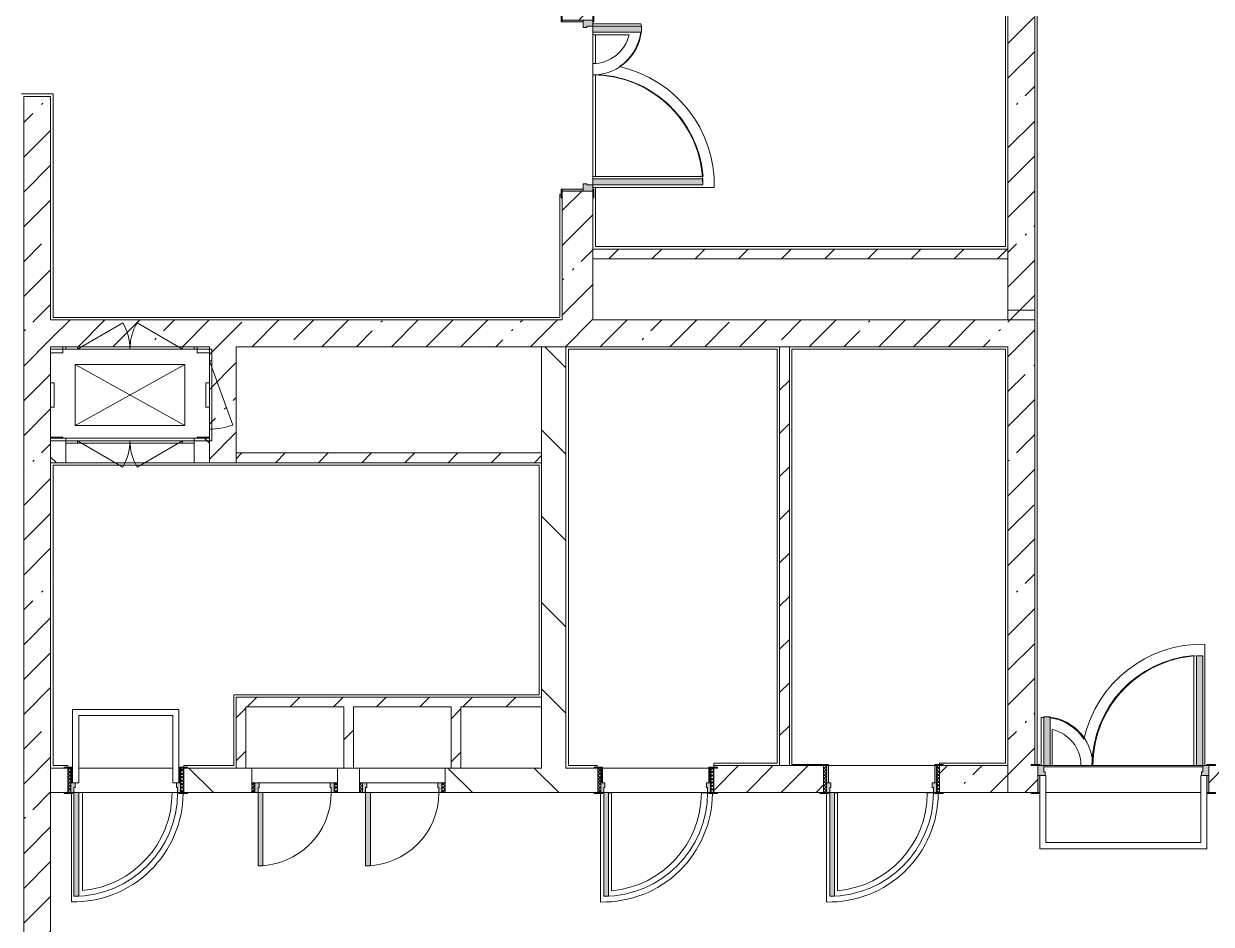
# Model space of a CAD drawing. Header units: millimetres. Extents: x 36059 to 234328, y -8553 to 29000.
# Drawn here: x 192068 to 201793, y 12321 to 19695 of the extents above; entities that cross this region are included whole.
import ezdxf

# ---------------------------------------------------------------- set-up
doc = ezdxf.new("R2010")
doc.units = ezdxf.units.MM
for name, color, linetype, lineweight, true_color in [('A-DOOR-1', 7, 'Continuous', 5, 0xaaaaaa), ('A-DOOR-2', 7, 'Continuous', 5, 0xe2e2e2), ('A-DOOR-FRAM-1', 7, 'Continuous', 5, 0xe2e2e2), ('A-DOOR-FRAM-2', 7, 'Continuous', 5, 0xaaaaaa), ('A-FLOR-2', 7, 'Continuous', 5, 0xaaaaaa)]:
    doc.layers.add(name, color=color, linetype=linetype, lineweight=lineweight, true_color=true_color)
for name, color, linetype, lineweight in [('A-GENM', 7, 'Continuous', 5), ('A-WALL', 7, 'Continuous', 9), ('I-WALL-4', 7, 'Continuous', 5), ('M-EQPM-1', 7, 'Continuous', 5)]:
    doc.layers.add(name, color=color, linetype=linetype, lineweight=lineweight)
pattern_1 = [(45, (107317.9, 0), (-285.1231, 285.1231), []), (45, (107603, 0), (-285.1231, 285.1231), [504.031, -100.806, 16.764, -84.042])]
pattern_2 = [(135, (107317.9, 0), (-353.5534, -353.5534), [])]
pattern_3 = [(135, (1826.41, 164.685), (-14.14214, -14.14214), []), (225, (1826.41, 164.685), (14.14214, -14.14214), [])]
pattern_4 = [(45, (-296.384, 164.685), (-14.1421, 14.1421), []), (135, (-296.384, 164.685), (-14.1421, -14.1421), [])]
pattern_5 = [(45, (107317.9, 0), (-176.7767, 176.7767), [])]

# ---------------------------------------------------------------- blocks, each defined once
blk = doc.blocks.new('110_Дверь_СКБ_2Ст - Д-1_л_Лестничная клетка EIS60 2-32142534-3_10_2_птичка')
at = {"layer": 'A-DOOR-2'}
for points in [[(612.5, 110), (662.5, 110), (662.5, 1010), (612.5, 1010), (612.5, 603.3)], [(-587.5, 110), (-587.5, 510), (-637.5, 510), (-637.5, 110)], [(712.5, -110), (712.5, 30), (697.5, 24.8), (697.5, -110)]]:
    blk.add_hatch(color=256, dxfattribs=at).paths.add_polyline_path(points)
h = blk.add_hatch(color=256, dxfattribs=at)
h.paths.add_polyline_path([(652.5, 30), (712.5, 30), (712.5, 110), (662.5, 110), (662.5, 60), (652.5, 60)])
h.paths.add_polyline_path([(-687.5, 30), (-627.5, 30), (-627.5, 60), (-637.5, 60), (-637.5, 110), (-687.5, 110)])
at = {"layer": 'A-DOOR-FRAM-1'}
for points in [[(-672.5, 110), (-672.5, 118), (-742.5, 118), (-742.5, 110)], [(767.5, 110), (767.5, 118), (697.5, 118), (697.5, 110)], [(-672.5, -110), (-672.5, 30), (-687.5, 24.8), (-687.5, -110)], [(-672.5, -118), (-672.5, -110), (-742.5, -110), (-742.5, -118)], [(767.5, -118), (767.5, -110), (697.5, -110), (697.5, -118)]]:
    blk.add_hatch(color=256, dxfattribs=at).paths.add_polyline_path(points)
at = {"layer": 'A-DOOR-1'}
for p, q in [((662.5, 1010), (612.5, 1010)), ((612.5, 1010), (612.5, 110)), ((662.5, 110), (662.5, 1010)), ((-637.5, 510), (-637.5, 110)), ((-587.5, 510), (-637.5, 510)), ((-587.5, 110), (-587.5, 510)), ((-637.5, 110), (-587.5, 110)), ((612.5, 110), (662.5, 110))]:
    blk.add_line(p, q, dxfattribs=at)
for centre, radius, start, end in [((662.5, 110), 900, 90, 180), ((-637.5, 110), 400, 360, 90)]:
    blk.add_arc(centre, radius, start, end, dxfattribs=at)
at = {"layer": 'A-DOOR-FRAM-2'}
for p, q in [((-672.5, 118), (-742.5, 118)), ((-742.5, 118), (-742.5, 110)), ((-742.5, 110), (-672.5, 110)), ((-637.5, 110), (-687.5, 110)), ((-687.5, 110), (-687.5, 30)), ((-672.5, 110), (-672.5, 118)), ((-637.5, 60), (-637.5, 110)), ((662.5, 110), (662.5, 60)), ((712.5, 110), (662.5, 110)), ((767.5, 118), (697.5, 118)), ((697.5, 118), (697.5, 110)), ((697.5, 110), (767.5, 110)), ((712.5, 30), (712.5, 110)), ((767.5, 110), (767.5, 118)), ((-687.5, 30), (-627.5, 30)), ((-672.5, 30), (-687.5, 30)), ((-687.5, 30), (-687.5, -110)), ((-672.5, -110), (-672.5, 30)), ((-627.5, 60), (-637.5, 60)), ((-627.5, 30), (-627.5, 60)), ((662.5, 60), (652.5, 60)), ((652.5, 60), (652.5, 30)), ((652.5, 30), (712.5, 30)), ((712.5, 30), (697.5, 30)), ((697.5, 30), (697.5, -110)), ((712.5, -110), (712.5, 30)), ((-672.5, -110), (-742.5, -110)), ((-742.5, -110), (-742.5, -118)), ((-742.5, -118), (-672.5, -118)), ((-687.5, -110), (-672.5, -110)), ((-672.5, -118), (-672.5, -110)), ((697.5, -110), (712.5, -110)), ((767.5, -110), (697.5, -110)), ((697.5, -110), (697.5, -118)), ((697.5, -118), (767.5, -118)), ((767.5, -118), (767.5, -110))]:
    blk.add_line(p, q, dxfattribs=at)
blk = doc.blocks.new('110_Дверь_СКБ_1Ст_Внутренняя1 - Д-8 950x2100h_охрана-V76-3_10_2_птичка')
at = {"layer": 'A-DOOR-1'}
h = blk.add_hatch(dxfattribs=at)
h.set_pattern_fill('FP_111', color=256, style=0, pattern_type=2)
h.set_pattern_definition(pattern_3)
h.paths.add_polyline_path([(487.5, 100), (462.5, 100), (462.5, -100), (487.5, -100), (487.5, -34.8)])
at = {"layer": 'A-DOOR-2'}
h = blk.add_hatch(color=256, dxfattribs=at)
h.paths.add_polyline_path([(437.5, 100), (437.5, 60), (427.5, 60), (427.5, 20), (462.5, 20), (462.5, 100)])
h.paths.add_polyline_path([(-412.5, 100), (-437.5, 100), (-437.5, 20), (-402.5, 20), (-402.5, 60), (-412.5, 60)])
at = {"layer": 'A-DOOR-FRAM-1'}
for points in [[(397.5, 950), (397.5, 100), (437.5, 100), (437.5, 950)], [(-492.5, 108), (-492.5, 100), (-422.5, 100), (-422.5, 108)], [(517.5, 108), (447.5, 108), (447.5, 100), (517.5, 100)], [(-422.5, 20), (-437.5, 20), (-437.5, -100), (-422.5, -100), (-422.5, -34.8)], [(462.5, 20), (447.5, 20), (447.5, -100), (462.5, -100), (462.5, -34.8)], [(-492.5, -100), (-492.5, -108), (-422.5, -108), (-422.5, -100)], [(447.5, -100), (447.5, -108), (517.5, -108), (517.5, -100)]]:
    blk.add_hatch(color=256, dxfattribs=at).paths.add_polyline_path(points)
at = {"layer": 'A-DOOR-FRAM-2'}
h = blk.add_hatch(dxfattribs=at)
h.set_pattern_fill('FP_112', color=256, style=0, pattern_type=2)
h.set_pattern_definition(pattern_4)
h.paths.add_polyline_path([(-437.5, 100), (-462.5, 100), (-462.5, -100), (-437.5, -100), (-437.5, -34.8)])
at = {"layer": 'A-DOOR-1'}
for p, q in [((437.5, 950), (397.5, 950)), ((397.5, 950), (397.5, 100)), ((437.5, 100), (437.5, 950)), ((397.5, 100), (437.5, 100))]:
    blk.add_line(p, q, dxfattribs=at)
blk.add_arc((437.5, 100), 850, 90, 180, dxfattribs=at)
at = {"layer": 'A-DOOR-FRAM-2'}
for p, q in [((-422.5, 108), (-492.5, 108)), ((-492.5, 108), (-492.5, 100)), ((-492.5, 100), (-422.5, 100)), ((-437.5, 100), (-462.5, 100)), ((-462.5, 100), (-462.5, -100)), ((-412.5, 100), (-437.5, 100)), ((-437.5, 100), (-437.5, 20)), ((-437.5, -100), (-437.5, 100)), ((-422.5, 100), (-437.5, 100)), ((-437.5, 100), (-437.5, 99)), ((-437.5, 99), (-422.5, 99)), ((-422.5, 100), (-422.5, 108)), ((-422.5, 99), (-422.5, 100)), ((-412.5, 60), (-412.5, 100)), ((437.5, 100), (437.5, 60)), ((462.5, 100), (437.5, 100)), ((517.5, 108), (447.5, 108)), ((447.5, 108), (447.5, 100)), ((462.5, 100), (447.5, 100)), ((447.5, 100), (447.5, 99)), ((447.5, 100), (517.5, 100)), ((447.5, 99), (462.5, 99)), ((462.5, 20), (462.5, 100)), ((487.5, 100), (462.5, 100)), ((462.5, 100), (462.5, -100)), ((462.5, 99), (462.5, 100)), ((487.5, -100), (487.5, 100)), ((517.5, 100), (517.5, 108)), ((-437.5, 20), (-402.5, 20)), ((-422.5, 20), (-437.5, 20)), ((-437.5, 20), (-437.5, -100)), ((-422.5, -100), (-422.5, 20)), ((-402.5, 60), (-412.5, 60)), ((-402.5, 20), (-402.5, 60)), ((437.5, 60), (427.5, 60)), ((427.5, 60), (427.5, 20)), ((427.5, 20), (462.5, 20)), ((462.5, 20), (447.5, 20)), ((447.5, 20), (447.5, -100)), ((462.5, -100), (462.5, 20)), ((-422.5, -100), (-492.5, -100)), ((-492.5, -100), (-492.5, -108)), ((-492.5, -108), (-422.5, -108)), ((-462.5, -100), (-437.5, -100)), ((-437.5, -100), (-422.5, -100)), ((-422.5, -108), (-422.5, -100)), ((447.5, -100), (462.5, -100)), ((517.5, -100), (447.5, -100)), ((447.5, -100), (447.5, -108)), ((447.5, -108), (517.5, -108)), ((462.5, -100), (487.5, -100)), ((517.5, -108), (517.5, -100))]:
    blk.add_line(p, q, dxfattribs=at)
blk = doc.blocks.new('DOR_Проход в стене_Прямоугольный - 1050x1150 EI30-23344994-3_10_2_птичка')
at = {"layer": 'A-DOOR-1'}
for p, q in [((525, 100), (-525, 100)), ((525, -100), (-525, -100))]:
    blk.add_line(p, q, dxfattribs=at)
blk = doc.blocks.new('110_Дверь_СКБ_1Ст_Внутренняя1 - Д-8 950x2100h_охрана-32352528-3_10_2_птичка')
at = {"layer": 'A-DOOR-1'}
h = blk.add_hatch(dxfattribs=at)
h.set_pattern_fill('FP_127', color=256, style=0, pattern_type=2)
h.set_pattern_definition([(135, (1826.41, 174.685), (-14.14214, -14.14214), []), (225, (1826.41, 174.685), (14.14214, -14.14214), [])])
h.paths.add_polyline_path([(487.5, 110), (462.5, 110), (462.5, -110), (487.5, -110), (487.5, -24.8)])
at = {"layer": 'A-DOOR-2'}
h = blk.add_hatch(color=256, dxfattribs=at)
h.paths.add_polyline_path([(437.5, 110), (437.5, 70), (427.5, 70), (427.5, 30), (462.5, 30), (462.5, 110)])
h.paths.add_polyline_path([(-412.5, 110), (-437.5, 110), (-437.5, 30), (-402.5, 30), (-402.5, 70), (-412.5, 70)])
at = {"layer": 'A-DOOR-FRAM-1'}
for points in [[(397.5, 960), (397.5, 110), (437.5, 110), (437.5, 960), (427.1, 960)], [(-492.5, 118), (-492.5, 110), (-422.5, 110), (-422.5, 118)], [(517.5, 118), (447.5, 118), (447.5, 110), (517.5, 110)], [(-422.5, 30), (-437.5, 30), (-437.5, -110), (-422.5, -110), (-422.5, -24.8)], [(462.5, 30), (447.5, 30), (447.5, -110), (462.5, -110), (462.5, -24.8)], [(-492.5, -110), (-492.5, -118), (-422.5, -118), (-422.5, -110)], [(517.5, -110), (447.5, -110), (447.5, -118), (517.5, -118)]]:
    blk.add_hatch(color=256, dxfattribs=at).paths.add_polyline_path(points)
at = {"layer": 'A-DOOR-FRAM-2'}
h = blk.add_hatch(dxfattribs=at)
h.set_pattern_fill('FP_128', color=256, style=0, pattern_type=2)
h.set_pattern_definition([(45, (-296.384, 174.685), (-14.1421, 14.1421), []), (135, (-296.384, 174.685), (-14.1421, -14.1421), [])])
h.paths.add_polyline_path([(-437.5, 110), (-462.5, 110), (-462.5, -110), (-437.5, -110), (-437.5, -24.8)])
at = {"layer": 'A-DOOR-1'}
for p, q in [((437.5, 960), (397.5, 960)), ((397.5, 960), (397.5, 110)), ((437.5, 110), (437.5, 960)), ((397.5, 110), (437.5, 110))]:
    blk.add_line(p, q, dxfattribs=at)
blk.add_arc((437.5, 110), 850, 90, 180, dxfattribs=at)
at = {"layer": 'A-DOOR-FRAM-2'}
for p, q in [((-422.5, 118), (-492.5, 118)), ((-492.5, 118), (-492.5, 110)), ((-492.5, 110), (-422.5, 110)), ((-437.5, 110), (-462.5, 110)), ((-462.5, 110), (-462.5, -110)), ((-412.5, 110), (-437.5, 110)), ((-437.5, 110), (-437.5, 30)), ((-437.5, -110), (-437.5, 110)), ((-422.5, 110), (-437.5, 110)), ((-437.5, 110), (-437.5, 109)), ((-437.5, 109), (-422.5, 109)), ((-422.5, 110), (-422.5, 118)), ((-422.5, 109), (-422.5, 110)), ((-412.5, 70), (-412.5, 110)), ((437.5, 110), (437.5, 70)), ((462.5, 110), (437.5, 110)), ((517.5, 118), (447.5, 118)), ((447.5, 118), (447.5, 110)), ((462.5, 110), (447.5, 110)), ((447.5, 110), (447.5, 109)), ((447.5, 110), (517.5, 110)), ((447.5, 109), (462.5, 109)), ((462.5, 30), (462.5, 110)), ((487.5, 110), (462.5, 110)), ((462.5, 110), (462.5, -110)), ((462.5, 109), (462.5, 110)), ((487.5, -110), (487.5, 110)), ((517.5, 110), (517.5, 118)), ((-437.5, 30), (-402.5, 30)), ((-422.5, 30), (-437.5, 30)), ((-437.5, 30), (-437.5, -110)), ((-422.5, -110), (-422.5, 30)), ((-402.5, 70), (-412.5, 70)), ((-402.5, 30), (-402.5, 70)), ((437.5, 70), (427.5, 70)), ((427.5, 70), (427.5, 30)), ((427.5, 30), (462.5, 30)), ((462.5, 30), (447.5, 30)), ((447.5, 30), (447.5, -110)), ((462.5, -110), (462.5, 30)), ((-422.5, -110), (-492.5, -110)), ((-492.5, -110), (-492.5, -118)), ((-492.5, -118), (-422.5, -118)), ((-462.5, -110), (-437.5, -110)), ((-437.5, -110), (-422.5, -110)), ((-422.5, -118), (-422.5, -110)), ((447.5, -110), (462.5, -110)), ((517.5, -110), (447.5, -110)), ((447.5, -110), (447.5, -118)), ((447.5, -118), (517.5, -118)), ((462.5, -110), (487.5, -110)), ((517.5, -118), (517.5, -110))]:
    blk.add_line(p, q, dxfattribs=at)
blk = doc.blocks.new('110_Дверь_СКБ_1Ст_Внутренняя1 - Д-8 950x2100h_охрана-V117-3_10_2_птичка')
at = {"layer": 'A-DOOR-1'}
h = blk.add_hatch(dxfattribs=at)
h.set_pattern_fill('FP_111', color=256, style=0, pattern_type=2)
h.set_pattern_definition(pattern_3)
h.paths.add_polyline_path([(487.5, 100), (462.5, 100), (462.5, -100), (487.5, -100), (487.5, -34.8)])
at = {"layer": 'A-DOOR-2'}
h = blk.add_hatch(color=256, dxfattribs=at)
h.paths.add_polyline_path([(-412.5, 100), (-437.5, 100), (-437.5, 20), (-402.5, 20), (-402.5, 60), (-412.5, 60)])
h.paths.add_polyline_path([(441.5, 100), (437.5, 100), (437.5, 60), (427.5, 60), (427.5, 20), (462.5, 20), (462.5, 100)])
at = {"layer": 'A-DOOR-FRAM-1'}
for points in [[(397.5, 950), (397.5, 100), (437.5, 100), (437.5, 950)], [(-422.5, 108), (-492.5, 108), (-490.7, 100), (-422.5, 100)], [(517.5, 108), (447.5, 108), (447.5, 100), (517.5, 100)], [(-422.5, 20), (-437.5, 20), (-437.5, -100), (-422.5, -100), (-422.5, -34.8)], [(462.5, 20), (447.5, 20), (447.5, -100), (462.5, -100), (462.5, -34.8)], [(-422.5, -100), (-492.5, -100), (-490.7, -108), (-422.5, -108)], [(447.5, -100), (447.5, -108), (517.5, -108), (517.5, -100)]]:
    blk.add_hatch(color=256, dxfattribs=at).paths.add_polyline_path(points)
at = {"layer": 'A-DOOR-FRAM-2'}
h = blk.add_hatch(dxfattribs=at)
h.set_pattern_fill('FP_112', color=256, style=0, pattern_type=2)
h.set_pattern_definition(pattern_4)
h.paths.add_polyline_path([(-437.5, 100), (-462.5, 100), (-462.5, -100), (-437.5, -100), (-437.5, -34.8)])
at = {"layer": 'A-DOOR-1'}
for p, q in [((437.5, 950), (397.5, 950)), ((397.5, 950), (397.5, 100)), ((437.5, 100), (437.5, 950)), ((397.5, 100), (437.5, 100))]:
    blk.add_line(p, q, dxfattribs=at)
blk.add_arc((437.5, 100), 850, 90, 180, dxfattribs=at)
at = {"layer": 'A-DOOR-FRAM-2'}
for p, q in [((-422.5, 108), (-492.5, 108)), ((-492.5, 108), (-492.5, 100)), ((-492.5, 100), (-422.5, 100)), ((-437.5, 100), (-462.5, 100)), ((-462.5, 100), (-462.5, -100)), ((-412.5, 100), (-437.5, 100)), ((-437.5, 100), (-437.5, 20)), ((-437.5, -100), (-437.5, 100)), ((-422.5, 100), (-437.5, 100)), ((-437.5, 100), (-437.5, 99)), ((-437.5, 99), (-422.5, 99)), ((-422.5, 100), (-422.5, 108)), ((-422.5, 99), (-422.5, 100)), ((-412.5, 60), (-412.5, 100)), ((437.5, 100), (437.5, 60)), ((462.5, 100), (437.5, 100)), ((517.5, 108), (447.5, 108)), ((447.5, 108), (447.5, 100)), ((462.5, 100), (447.5, 100)), ((447.5, 100), (447.5, 99)), ((447.5, 100), (517.5, 100)), ((447.5, 99), (462.5, 99)), ((462.5, 20), (462.5, 100)), ((487.5, 100), (462.5, 100)), ((462.5, 100), (462.5, -100)), ((462.5, 99), (462.5, 100)), ((487.5, -100), (487.5, 100)), ((517.5, 100), (517.5, 108)), ((-437.5, 20), (-402.5, 20)), ((-422.5, 20), (-437.5, 20)), ((-437.5, 20), (-437.5, -100)), ((-422.5, -100), (-422.5, 20)), ((-402.5, 60), (-412.5, 60)), ((-402.5, 20), (-402.5, 60)), ((437.5, 60), (427.5, 60)), ((427.5, 60), (427.5, 20)), ((427.5, 20), (462.5, 20)), ((462.5, 20), (447.5, 20)), ((447.5, 20), (447.5, -100)), ((462.5, -100), (462.5, 20)), ((-422.5, -100), (-492.5, -100)), ((-492.5, -100), (-492.5, -108)), ((-492.5, -108), (-422.5, -108)), ((-462.5, -100), (-437.5, -100)), ((-437.5, -100), (-422.5, -100)), ((-422.5, -108), (-422.5, -100)), ((447.5, -100), (462.5, -100)), ((517.5, -100), (447.5, -100)), ((447.5, -100), (447.5, -108)), ((447.5, -108), (517.5, -108)), ((462.5, -100), (487.5, -100)), ((517.5, -108), (517.5, -100))]:
    blk.add_line(p, q, dxfattribs=at)
blk = doc.blocks.new('110_Дверь_СКБ_2Ст - Д-1_л_Лестничная клетка EIS60 2-32359692-3_10_2_птичка')
at = {"layer": 'A-DOOR-2'}
for points in [[(662.5, 125), (662.5, 1025), (612.5, 1025), (612.5, 125)], [(-587.5, 525), (-637.5, 525), (-637.5, 125), (-587.5, 125)], [(712.5, -125), (712.5, 45), (697.5, 45), (697.5, -125)]]:
    blk.add_hatch(color=256, dxfattribs=at).paths.add_polyline_path(points)
h = blk.add_hatch(color=256, dxfattribs=at)
h.paths.add_polyline_path([(712.5, 125), (662.5, 125), (662.5, 75), (652.5, 75), (652.5, 45), (712.5, 45)])
h.paths.add_polyline_path([(-627.5, 45), (-627.5, 75), (-637.5, 75), (-637.5, 125), (-687.5, 125), (-687.5, 45)])
at = {"layer": 'A-DOOR-FRAM-1'}
for points in [[(-672.5, 125), (-672.5, 133), (-742.5, 133), (-742.5, 125)], [(767.5, 125), (767.5, 133), (697.5, 133), (697.5, 125)], [(-672.5, -125), (-672.5, 45), (-687.5, 45), (-687.5, -125)], [(-672.5, -133), (-672.5, -125), (-742.5, -125), (-742.5, -133)], [(767.5, -133), (767.5, -125), (697.5, -125), (697.5, -133)]]:
    blk.add_hatch(color=256, dxfattribs=at).paths.add_polyline_path(points)
at = {"layer": 'A-DOOR-1'}
for p, q in [((662.5, 1025), (612.5, 1025)), ((612.5, 1025), (612.5, 125)), ((662.5, 125), (662.5, 1025)), ((-637.5, 525), (-637.5, 125)), ((-587.5, 525), (-637.5, 525)), ((-587.5, 125), (-587.5, 525)), ((-637.5, 125), (-587.5, 125)), ((612.5, 125), (662.5, 125))]:
    blk.add_line(p, q, dxfattribs=at)
for centre, radius, start, end in [((662.5, 125), 900, 90, 180), ((-637.5, 125), 400, 360, 90)]:
    blk.add_arc(centre, radius, start, end, dxfattribs=at)
at = {"layer": 'A-DOOR-FRAM-2'}
for p, q in [((-672.5, 133), (-742.5, 133)), ((-742.5, 133), (-742.5, 125)), ((-742.5, 125), (-672.5, 125)), ((-637.5, 125), (-687.5, 125)), ((-687.5, 125), (-687.5, 45)), ((-672.5, 125), (-672.5, 133)), ((-637.5, 75), (-637.5, 125)), ((662.5, 125), (662.5, 75)), ((712.5, 125), (662.5, 125)), ((767.5, 133), (697.5, 133)), ((697.5, 133), (697.5, 125)), ((697.5, 125), (767.5, 125)), ((712.5, 45), (712.5, 125)), ((767.5, 125), (767.5, 133)), ((-687.5, 45), (-627.5, 45)), ((-672.5, 45), (-687.5, 45)), ((-687.5, 45), (-687.5, -125)), ((-672.5, -125), (-672.5, 45)), ((-627.5, 75), (-637.5, 75)), ((-627.5, 45), (-627.5, 75)), ((662.5, 75), (652.5, 75)), ((652.5, 75), (652.5, 45)), ((652.5, 45), (712.5, 45)), ((712.5, 45), (697.5, 45)), ((697.5, 45), (697.5, -125)), ((712.5, -125), (712.5, 45)), ((-672.5, -125), (-742.5, -125)), ((-742.5, -125), (-742.5, -133)), ((-742.5, -133), (-672.5, -133)), ((-687.5, -125), (-672.5, -125)), ((-672.5, -133), (-672.5, -125)), ((697.5, -125), (712.5, -125)), ((767.5, -125), (697.5, -125)), ((697.5, -125), (697.5, -133)), ((697.5, -133), (767.5, -133)), ((767.5, -133), (767.5, -125))]:
    blk.add_line(p, q, dxfattribs=at)
blk = doc.blocks.new('160_Подъемник - 160_Подъемник-23521422-3_10_2_птичка')
at = {"layer": 'A-GENM'}
for p, q in [((220, 0), (592.4, 215)), ((1080, 0), (707.6, 215)), ((-20, -95), (-20, 0)), ((-20, 0), (0, 0)), ((0, 0), (0, -95)), ((220, 20), (125, 20)), ((125, 20), (125, 0)), ((220, 0), (220, 20)), ((1080, 20), (220, 20)), ((220, 20), (1080, 20)), ((1080, 0), (1080, 20)), ((1080, 20), (1175, 20)), ((1175, 20), (1175, 0)), ((0, -95), (-20, -95)), ((-20, -95), (-20, -655)), ((-20, -655), (-20, -95)), ((125, 0), (220, 0)), ((1175, 0), (1080, 0)), ((0, -655), (-191.5, -128.8)), ((0, -655), (-20, -655)), ((-20, -655), (-20, -750)), ((0, -750), (0, -655)), ((-20, -750), (0, -750)), ((125, -770), (125, -750)), ((125, -750), (220, -750)), ((220, -770), (125, -770)), ((220, -750), (220, -770)), ((220, -750), (592.4, -965)), ((220, -770), (792, -770)), ((1080, -770), (508, -770)), ((1080, -750), (707.6, -965)), ((1080, -750), (1080, -770)), ((1175, -750), (1080, -750)), ((1080, -770), (1175, -770)), ((1175, -770), (1175, -750))]:
    blk.add_line(p, q, dxfattribs=at)
for centre, radius, start, end in [((220, 0), 430, 0, 30), ((1080, 0), 430, 150, 180), ((0, -655), 560, 90, 110), ((220, -750), 430, 330, 0), ((1080, -750), 430, 180, 210)]:
    blk.add_arc(centre, radius, start, end, dxfattribs=at)
at = {"layer": 'M-EQPM-1'}
for p, q in [((1300, 0), (0, 0)), ((0, 0), (0, -750)), ((1300, -750), (1300, 0)), ((1100, -625), (200, -125)), ((200, -625), (1100, -125)), ((1100, -125), (200, -125)), ((200, -125), (200, -625)), ((1100, -625), (1100, -125)), ((200, -625), (1100, -625)), ((0, -750), (1300, -750))]:
    blk.add_line(p, q, dxfattribs=at)
blk = doc.blocks.new('110_Дверь_СКБ_1Ст - д-18 700x2100h_Технический шкаф ЭОМ и СС-23257539-3_10_2_птичка')
at = {"layer": 'A-DOOR-1'}
h = blk.add_hatch(dxfattribs=at)
h.set_pattern_fill('FP_151', color=256, style=0, pattern_type=2)
h.set_pattern_definition([(135, (1951.41, 164.685), (-14.14214, -14.14214), []), (225, (1951.41, 164.685), (14.14214, -14.14214), [])])
h.paths.add_polyline_path([(362.5, 100), (337.5, 100), (337.5, 20), (362.5, 20)])
at = {"layer": 'A-DOOR-2'}
h = blk.add_hatch(color=256, dxfattribs=at)
h.paths.add_polyline_path([(312.5, 100), (312.5, 60), (302.5, 60), (302.5, 20), (337.5, 20), (337.5, 100)])
h.paths.add_polyline_path([(-287.5, 100), (-312.5, 100), (-312.5, 20), (-277.5, 20), (-277.5, 60), (-287.5, 60)])
at = {"layer": 'A-DOOR-FRAM-1'}
blk.add_hatch(color=256, dxfattribs=at).paths.add_polyline_path([(272.5, 700), (272.5, 100), (312.5, 100), (312.5, 700), (281.5, 700)])
at = {"layer": 'A-DOOR-FRAM-2'}
h = blk.add_hatch(dxfattribs=at)
h.set_pattern_fill('FP_152', color=256, style=0, pattern_type=2)
h.set_pattern_definition([(45, (-171.384, 164.685), (-14.1421, 14.1421), []), (135, (-171.384, 164.685), (-14.1421, -14.1421), [])])
h.paths.add_polyline_path([(-312.5, 100), (-337.5, 100), (-337.5, 20), (-312.5, 20)])
at = {"layer": 'A-DOOR-1'}
for p, q in [((312.5, 700), (272.5, 700)), ((272.5, 700), (272.5, 100)), ((312.5, 100), (312.5, 700)), ((272.5, 100), (312.5, 100))]:
    blk.add_line(p, q, dxfattribs=at)
blk.add_arc((312.5, 100), 600, 90, 180, dxfattribs=at)
at = {"layer": 'A-DOOR-FRAM-2'}
for p, q in [((-312.5, 100), (-337.5, 100)), ((-337.5, 100), (-337.5, 20)), ((-287.5, 100), (-312.5, 100)), ((-312.5, 100), (-312.5, 20)), ((-312.5, 20), (-312.5, 100)), ((-287.5, 60), (-287.5, 100)), ((-287.5, 100), (272.5, 100)), ((312.5, 100), (312.5, 60)), ((337.5, 100), (312.5, 100)), ((337.5, 20), (337.5, 100)), ((362.5, 100), (337.5, 100)), ((337.5, 100), (337.5, 20)), ((362.5, 20), (362.5, 100)), ((-337.5, 20), (-312.5, 20)), ((-312.5, 20), (-277.5, 20)), ((-277.5, 60), (-287.5, 60)), ((-277.5, 20), (-277.5, 60)), ((302.5, 20), (-277.5, 20)), ((312.5, 60), (302.5, 60)), ((302.5, 60), (302.5, 20)), ((302.5, 20), (337.5, 20)), ((337.5, 20), (362.5, 20))]:
    blk.add_line(p, q, dxfattribs=at)
blk = doc.blocks.new('Закладная деталь приямка - 200_100-20924312-3_10_2_птичка')
at = {"layer": 'M-EQPM-1'}
for p, q in [((85000, 16755), (84970, 16755)), ((85000, 16755), (84970, 16755)), ((85000, 16555), (85000, 16755)), ((85000, 16755), (85000, 16555)), ((84970, 16555), (85000, 16555)), ((85000, 16555), (84970, 16555))]:
    blk.add_line(p, q, dxfattribs=at)
blk = doc.blocks.new('Закладная деталь приямка - 150_100-20924311-3_10_2_птичка')
at = {"layer": 'M-EQPM-1'}
for p, q in [((85070, 17050), (85070, 17000)), ((85070, 17050), (85070, 17000)), ((84970, 17000), (85070, 17000)), ((85070, 17000), (84970, 17000))]:
    blk.add_line(p, q, dxfattribs=at)
blk = doc.blocks.new('Закладная деталь приямка - 150_100-V118-3_10_2_птичка')
at = {"layer": 'M-EQPM-1'}
for p, q in [((86170, 17000), (86170, 17050)), ((86170, 17000), (86170, 17050)), ((86270, 17000), (86170, 17000)), ((86170, 17000), (86270, 17000))]:
    blk.add_line(p, q, dxfattribs=at)
blk = doc.blocks.new('Закладная деталь приямка - 150_100-V119-3_10_2_птичка')
at = {"layer": 'M-EQPM-1'}
for p, q in [((86270, 16310), (86170, 16310)), ((86170, 16310), (86270, 16310)), ((86170, 16310), (86170, 16300)), ((86170, 16310), (86170, 16300))]:
    blk.add_line(p, q, dxfattribs=at)
blk = doc.blocks.new('Закладная деталь приямка - 150_100-V120-3_10_2_птичка')
at = {"layer": 'M-EQPM-1'}
for p, q in [((85070, 16310), (84970, 16310)), ((84970, 16310), (85070, 16310)), ((85070, 16300), (85070, 16310)), ((85070, 16310), (85070, 16300))]:
    blk.add_line(p, q, dxfattribs=at)

msp = doc.modelspace()

# ---------------------------------------------------------------- hatches: boundary and pattern name
at = {"layer": 'I-WALL-4'}
h = msp.add_hatch(dxfattribs=at)
h.set_pattern_fill('FP_105', color=256, style=0, pattern_type=2)
h.set_pattern_definition(pattern_1)
h.paths.add_polyline_path([(196477.9, 17270), (196727.9, 17270), (196727.9, 18325), (196477.9, 18325), (196477.9, 18162.4)])
h.paths.add_polyline_path([(196477.9, 19725), (196727.9, 19725), (196727.9, 27100), (196477.9, 27100), (196477.9, 19750)])
h = msp.add_hatch(dxfattribs=at)
h.set_pattern_fill('FP_105', color=256, style=0, pattern_type=2)
h.set_pattern_definition(pattern_1)
h.paths.add_polyline_path([(200347.9, 17270), (200347.9, 21400), (200127.9, 21400), (200127.9, 17270)])
h = msp.add_hatch(dxfattribs=at)
h.set_pattern_fill('FP_105', color=256, style=0, pattern_type=2)
h.set_pattern_definition(pattern_1)
h.paths.add_polyline_path([(192152.9, 10400), (192287.9, 10400), (192287.9, 19100), (192067.9, 19100), (192067.9, 10400)])
h = msp.add_hatch(dxfattribs=at)
h.set_pattern_fill('FP_110', color=256, style=0, pattern_type=2)
h.set_pattern_definition(pattern_5)
h.paths.add_polyline_path([(200127.9, 17770), (200127.9, 17850), (196727.9, 17850), (196727.9, 17770), (197746.1, 17770)])
h = msp.add_hatch(dxfattribs=at)
h.set_pattern_fill('FP_105', color=256, style=0, pattern_type=2)
h.set_pattern_definition(pattern_1)
h.paths.add_polyline_path([(200127.9, 13620), (200317.9, 13620), (200317.9, 13628), (200347.9, 13628), (200347.9, 17350), (200127.9, 17350), (200127.9, 14113.3)])
h = msp.add_hatch(dxfattribs=at)
h.set_pattern_fill('FP_105', color=256, style=0, pattern_type=2)
h.set_pattern_definition(pattern_1)
h.paths.add_polyline_path([(193587.9, 17050), (193807.9, 17050), (193807.9, 17270), (192287.9, 17270), (192287.9, 17050)])
h = msp.add_hatch(dxfattribs=at)
h.set_pattern_fill('FP_105', color=256, style=0, pattern_type=2)
h.set_pattern_definition(pattern_1)
h.paths.add_polyline_path([(198257.9, 17050), (200127.9, 17050), (200127.9, 17270), (193807.9, 17270), (193807.9, 17050), (197746.1, 17050)])
h = msp.add_hatch(dxfattribs=at)
h.set_pattern_fill('FP_105', color=256, style=0, pattern_type=2)
h.set_pattern_definition(pattern_1)
h.paths.add_polyline_path([(193587.9, 16100), (193807.9, 16100), (193807.9, 17050), (193587.9, 17050), (193587.9, 16180)])
h = msp.add_hatch(dxfattribs=at)
h.set_pattern_fill('FP_108', color=256, style=0, pattern_type=2)
h.set_pattern_definition(pattern_2)
h.paths.add_polyline_path([(196507.9, 13600), (196507.9, 17050), (196307.9, 17050), (196307.9, 13600)])
h = msp.add_hatch(dxfattribs=at)
h.set_pattern_fill('FP_110', color=256, style=0, pattern_type=2)
h.set_pattern_definition(pattern_5)
h.paths.add_polyline_path([(198337.9, 13620), (198337.9, 17050), (198257.9, 17050), (198257.9, 13620)])
h = msp.add_hatch(dxfattribs=at)
h.set_pattern_fill('FP_108', color=256, style=0, pattern_type=2)
h.set_pattern_definition(pattern_2)
h.paths.add_polyline_path([(193587.9, 16100), (193587.9, 16300), (193462.9, 16300), (193462.9, 16100)])
h.paths.add_polyline_path([(192412.9, 16100), (192412.9, 16300), (192287.9, 16300), (192287.9, 16100)])
h = msp.add_hatch(dxfattribs=at)
h.set_pattern_fill('FP_110', color=256, style=0, pattern_type=2)
h.set_pattern_definition(pattern_5)
h.paths.add_polyline_path([(196307.9, 16100), (196307.9, 16180), (193807.9, 16180), (193807.9, 16100), (194017.3, 16100)])
h = msp.add_hatch(dxfattribs=at)
h.set_pattern_fill('FP_110', color=256, style=0, pattern_type=2)
h.set_pattern_definition(pattern_5)
h.paths.add_polyline_path([(194687.9, 14100), (196307.9, 14100), (196307.9, 14180), (193807.9, 14180), (193807.9, 14100), (194017.3, 14100)])
h = msp.add_hatch(dxfattribs=at)
h.set_pattern_fill('FP_110', color=256, style=0, pattern_type=2)
h.set_pattern_definition(pattern_5)
h.paths.add_polyline_path([(193887.9, 13600), (193887.9, 14100), (193807.9, 14100), (193807.9, 13600)])
h = msp.add_hatch(dxfattribs=at)
h.set_pattern_fill('FP_110', color=256, style=0, pattern_type=2)
h.set_pattern_definition(pattern_5)
h.paths.add_polyline_path([(194767.9, 13600), (194767.9, 14100), (194687.9, 14100), (194687.9, 13600)])
h = msp.add_hatch(dxfattribs=at)
h.set_pattern_fill('FP_110', color=256, style=0, pattern_type=2)
h.set_pattern_definition(pattern_5)
h.paths.add_polyline_path([(195647.9, 13600), (195647.9, 14100), (195567.9, 14100), (195567.9, 13600)])
h = msp.add_hatch(dxfattribs=at)
h.set_pattern_fill('FP_105', color=256, style=0, pattern_type=2)
h.set_pattern_definition(pattern_1)
h.paths.add_polyline_path([(197717.9, 13400), (198617.9, 13400), (198617.9, 13620), (197717.9, 13620), (197717.9, 13608), (197747.9, 13608), (197746.1, 13600), (197717.9, 13600), (197717.9, 13534.8)])
h.paths.add_polyline_path([(199610.5, 13400), (200127.9, 13400), (200127.9, 13620), (199567.9, 13620), (199567.9, 13400), (199597.9, 13400)])
h = msp.add_hatch(dxfattribs=at)
h.set_pattern_fill('FP_105', color=256, style=0, pattern_type=2)
h.set_pattern_definition(pattern_1)
h.paths.add_polyline_path([(201827.9, 13400), (202117.9, 13400), (202117.9, 13620), (201772.9, 13620), (201772.9, 13400)])
h.paths.add_polyline_path([(200127.9, 13400), (200372.9, 13400), (200372.9, 13620), (200127.9, 13620), (200127.9, 13534.8)])
h = msp.add_hatch(dxfattribs=at)
h.set_pattern_fill('FP_108', color=256, style=0, pattern_type=2)
h.set_pattern_definition(pattern_2)
h.paths.add_polyline_path([(194817.9, 13400), (194817.9, 13600), (194636.3, 13600), (194636.3, 13400)])
h.paths.add_polyline_path([(192427.9, 13400), (192427.9, 13600), (192287.9, 13600), (192287.9, 13400), (192397.9, 13400)])
h.paths.add_polyline_path([(193407.9, 13400), (193936.3, 13400), (193936.3, 13600), (193377.9, 13600), (193377.9, 13400)])
h.paths.add_polyline_path([(195517.9, 13400), (196767.9, 13400), (196767.9, 13600), (195517.9, 13600), (195517.9, 13480)])

# ---------------------------------------------------------------- linework, layer by layer
at = {"layer": 'A-FLOR-2'}
for p, q in [((200107.9, 17870), (200107.9, 21450)), ((200367.9, 21130), (200367.9, 13628)), ((197122.7, 19694.6), (196728.3, 19694.6)), ((196728.3, 19694.6), (196728.3, 19675)), ((196727.9, 18425), (196727.9, 19625)), ((196728.3, 19625), (196728.3, 19604.6)), ((196728.3, 19604.6), (197025.4, 19604.6)), ((196748.9, 19604.6), (196748.9, 19370.4)), ((196728.3, 19368.4), (196728.3, 19278.4)), ((196748.9, 19277.2), (196748.9, 18443.4)), ((192048.4, 19120), (192307.9, 19120)), ((192307.9, 19120), (192307.9, 17290)), ((197630.6, 18443.4), (196728.3, 18443.4)), ((196728.3, 18443.4), (196728.3, 18425)), ((196457.9, 17290), (196457.9, 18300)), ((196457.9, 18300), (196469.9, 18300)), ((196728.3, 18375), (196728.3, 18353.4)), ((196728.3, 18353.4), (197723.1, 18353.4)), ((196748.9, 18353.4), (196748.9, 17870)), ((196748.9, 17870), (200107.9, 17870)), ((192307.9, 17290), (196457.9, 17290)), ((198237.9, 17030), (196527.9, 17030)), ((196527.9, 17030), (196527.9, 13620)), ((198237.9, 13640), (198237.9, 17030)), ((200107.9, 17030), (198357.9, 17030)), ((198357.9, 17030), (198357.9, 13630)), ((200107.9, 13640), (200107.9, 17030)), ((196287.9, 16080), (192307.9, 16080)), ((192307.9, 16080), (192307.9, 13620)), ((196287.9, 14200), (196287.9, 16080)), ((201740.9, 13620), (201740.9, 14614.4)), ((201650.9, 14521.9), (201650.9, 13619.6)), ((193787.9, 13620), (193787.9, 14200)), ((193787.9, 14200), (196287.9, 14200)), ((192467.9, 14079.1), (192467.9, 13608)), ((193337.9, 14079.1), (192467.9, 14079.1)), ((192517.9, 13479.1), (192517.9, 14029.1)), ((192517.9, 14029.1), (193287.9, 14029.1)), ((193287.9, 14029.1), (193287.9, 13479.1)), ((193337.9, 13608), (193337.9, 14079.1)), ((200399.8, 14014), (200399.8, 13620)), ((200489.8, 13619.6), (200489.8, 13916.7)), ((192307.9, 13620), (192427.9, 13620)), ((192427.9, 13620), (192427.9, 13608)), ((193377.9, 13608), (193377.9, 13620)), ((193377.9, 13620), (193787.9, 13620)), ((196527.9, 13620), (196762.9, 13620)), ((196762.9, 13620), (196762.9, 13608)), ((197717.9, 13640), (198237.9, 13640)), ((197717.9, 13620), (197717.9, 13640)), ((198357.9, 13630), (198617.9, 13630)), ((199567.9, 13640), (200107.9, 13640)), ((199567.9, 13628), (199567.9, 13640)), ((200422.9, 13619.6), (200489.8, 13619.6)), ((200726, 13619.6), (200816, 13619.6)), ((201650.9, 13619.6), (201722.9, 13619.6)), ((200437.6, 13539.6), (200387.9, 13539.6)), ((200422.9, 13610), (201722.9, 13610)), ((200437.6, 12989.6), (200437.6, 13539.6)), ((201757.6, 13539.6), (201707.6, 13539.6)), ((201707.6, 13539.6), (201707.6, 12989.6)), ((201757.6, 12939.6), (201757.6, 13539.6)), ((192487.7, 13479.1), (192517.9, 13479.1)), ((193287.9, 13479.1), (193318.1, 13479.1)), ((192457.9, 13392), (192457.9, 12505.2)), ((193282.9, 13400), (192517.9, 13400)), ((192547.9, 12598), (192547.9, 13400)), ((193327.9, 13400), (193282.9, 13400)), ((196792.3, 13392), (196792.3, 12503.1)), ((196813.9, 13397.9), (196807.9, 13397.9)), ((197667.9, 13400), (196857.9, 13400)), ((196882.3, 13397.9), (196857.9, 13397.9)), ((196882.3, 12595.9), (196882.3, 13397.9)), ((197677.9, 13397.9), (197617.3, 13397.9)), ((198642.3, 13392), (198642.3, 12503.1)), ((198667.9, 13397.9), (198657.9, 13397.9)), ((199517.9, 13400), (198707.9, 13400)), ((198732.3, 13397.9), (198707.9, 13397.9)), ((198732.3, 12595.9), (198732.3, 13397.9)), ((199527.9, 13397.9), (199467.3, 13397.9)), ((200387.6, 13392), (200387.6, 12939.6)), ((200387.6, 12939.6), (201757.6, 12939.6)), ((201707.6, 12989.6), (200437.6, 12989.6))]:
    msp.add_line(p, q, dxfattribs=at)
for centre, radius, start, end in [((196728.3, 19673.4), 395, 0.22926, 3.07201), ((196728.3, 19673.4), 305, 270, 346.9573), ((196728.3, 19673.4), 395, 303.54048, 352.95968), ((196728.3, 18373.4), 905, 4.43687, 90), ((196728.3, 18373.4), 995, 358.8489, 77.32946), ((201721, 13619.6), 995, 88.8489, 167.32946), ((201721, 13619.6), 905, 94.43687, 180), ((200421, 13619.6), 395, 89.71459, 93.07201), ((200421, 13619.6), 395, 33.54048, 82.43416), ((200421, 13619.6), 305, 0, 76.9573), ((192477.9, 13400), 895, 268.71954, 359.48675), ((192477.9, 13400), 805, 274.98854, 360), ((196812.3, 13397.9), 895, 268.71954, 359.62258), ((196812.3, 13397.9), 805, 274.98854, 360), ((198662.3, 13397.9), 895, 268.71954, 359.62258), ((198662.3, 13397.9), 805, 274.98854, 360)]:
    msp.add_arc(centre, radius, start, end, dxfattribs=at)
at = {"layer": 'A-WALL'}
for p, q in [((196727.9, 17850), (196727.9, 17770)), ((200127.9, 17770), (200127.9, 17850)), ((198337.9, 17050), (198257.9, 17050)), ((192287.9, 16300), (192287.9, 16100)), ((193807.9, 16100), (193807.9, 16180)), ((196307.9, 16100), (196307.9, 16180)), ((196307.9, 14100), (196307.9, 14180)), ((198257.9, 13620), (198337.9, 13620)), ((192287.9, 13600), (192287.9, 13400)), ((193807.9, 13600), (193887.9, 13600)), ((194687.9, 13600), (194767.9, 13600)), ((195567.9, 13600), (195647.9, 13600))]:
    msp.add_line(p, q, dxfattribs=at)
at = {"layer": 'I-WALL-4'}
for p, q in [((200127.9, 26850), (200127.9, 17850)), ((200347.9, 13628), (200347.9, 21150)), ((192287.9, 19100), (192067.9, 19100)), ((192067.9, 19100), (192067.9, 10400)), ((192287.9, 17270), (192287.9, 19100)), ((196477.9, 18270), (196477.9, 17270)), ((196727.9, 17850), (196727.9, 18270)), ((200127.9, 17850), (196727.9, 17850)), ((196727.9, 17270), (196727.9, 17770)), ((196727.9, 17770), (200127.9, 17770)), ((200127.9, 17770), (200127.9, 17270)), ((200347.9, 17350), (200127.9, 17350)), ((196477.9, 17270), (192287.9, 17270)), ((200347.9, 17270), (196727.9, 17270)), ((192287.9, 17050), (193587.9, 17050)), ((192287.9, 16300), (192287.9, 17050)), ((193587.9, 17050), (193587.9, 16100)), ((193807.9, 16180), (193807.9, 17050)), ((193807.9, 17050), (198257.9, 17050)), ((196307.9, 17050), (196307.9, 16180)), ((196507.9, 13600), (196507.9, 17050)), ((198257.9, 17050), (198257.9, 13620)), ((198337.9, 17050), (200127.9, 17050)), ((198337.9, 13620), (198337.9, 17050)), ((200127.9, 17050), (200127.9, 13400)), ((192287.9, 16300), (193587.9, 16300)), ((192412.9, 16100), (192412.9, 16300)), ((193462.9, 16300), (193462.9, 16100)), ((196307.9, 16180), (193807.9, 16180)), ((192287.9, 13600), (192287.9, 16100)), ((192287.9, 16100), (196307.9, 16100)), ((196307.9, 16100), (196307.9, 14180)), ((196307.9, 14180), (193807.9, 14180)), ((193807.9, 14180), (193807.9, 13600)), ((193887.9, 14100), (194687.9, 14100)), ((193887.9, 13600), (193887.9, 14100)), ((194687.9, 14100), (194687.9, 13600)), ((194767.9, 14100), (195567.9, 14100)), ((194767.9, 13600), (194767.9, 14100)), ((195567.9, 14100), (195567.9, 13600)), ((195647.9, 14100), (196307.9, 14100)), ((195647.9, 13600), (195647.9, 14100)), ((196307.9, 14100), (196307.9, 13600)), ((198257.9, 13620), (197717.9, 13620)), ((197717.9, 13620), (197717.9, 13608)), ((198587.9, 13620), (198337.9, 13620)), ((198657.9, 13620), (199527.9, 13620)), ((200127.9, 13620), (199597.9, 13620)), ((200489.8, 13620), (200725.9, 13620)), ((200815.2, 13620), (201650.9, 13620)), ((192397.9, 13600), (192287.9, 13600)), ((192517.9, 13600), (193287.9, 13600)), ((193807.9, 13600), (193407.9, 13600)), ((193887.9, 13600), (194687.9, 13600)), ((193936.3, 13480), (193936.3, 13600)), ((194636.3, 13600), (194636.3, 13480)), ((194767.9, 13600), (195567.9, 13600)), ((194817.9, 13480), (194817.9, 13600)), ((195517.9, 13600), (195517.9, 13480)), ((196307.9, 13600), (195647.9, 13600)), ((196737.9, 13600), (196507.9, 13600)), ((196807.9, 13600), (197677.9, 13600)), ((192287.9, 10400), (192287.9, 13400)), ((192287.9, 13400), (192397.9, 13400)), ((193282.9, 13400), (192547.9, 13400)), ((193407.9, 13400), (193936.3, 13400)), ((194636.3, 13400), (194817.9, 13400)), ((195517.9, 13400), (196737.9, 13400)), ((197667.9, 13400), (196857.9, 13400)), ((197747.9, 13400), (198587.9, 13400)), ((199517.9, 13400), (198707.9, 13400)), ((199597.9, 13400), (200127.9, 13400)), ((200127.9, 13400), (200317.9, 13400)), ((201707.6, 13400), (200437.6, 13400))]:
    msp.add_line(p, q, dxfattribs=at)

# ---------------------------------------------------------------- block references
at = {"layer": 'A-DOOR-1'}
for name, p, rotation in [('110_Дверь_СКБ_2Ст - Д-1_л_Лестничная клетка EIS60 2-32359692-3_10_2_птичка', (196602.9, 19037.5), 269.9999999999998), ('110_Дверь_СКБ_1Ст_Внутренняя1 - Д-8 950x2100h_охрана-32352528-3_10_2_птичка', (199105.4, 13510), 180), ('110_Дверь_СКБ_1Ст_Внутренняя1 - Д-8 950x2100h_охрана-V76-3_10_2_птичка', (192915.4, 13500), 180), ('110_Дверь_СКБ_1Ст_Внутренняя1 - Д-8 950x2100h_охрана-V117-3_10_2_птичка', (197255.4, 13500), 180), ('110_Дверь_СКБ_1Ст - д-18 700x2100h_Технический шкаф ЭОМ и СС-23257539-3_10_2_птичка', (194298.8, 13500), 180), ('110_Дверь_СКБ_1Ст - д-18 700x2100h_Технический шкаф ЭОМ и СС-23257539-3_10_2_птичка', (195180.4, 13500), 180)]:
    msp.add_blockref(name, p, dxfattribs=dict(at, rotation=rotation))
for name, p in [('DOR_Проход в стене_Прямоугольный - 1050x1150 EI30-23344994-3_10_2_птичка', (192937.9, 16200)), ('110_Дверь_СКБ_2Ст - Д-1_л_Лестничная клетка EIS60 2-32142534-3_10_2_птичка', (201060.4, 13510))]:
    msp.add_blockref(name, p, dxfattribs=at)
at = {"layer": 'M-EQPM-1', "rotation": 180}
for name, p in [('160_Подъемник - 160_Подъемник-23521422-3_10_2_птичка', (193587.9, 16280)), ('Закладная деталь приямка - 200_100-20924312-3_10_2_птичка', (278557.9, 33310))]:
    msp.add_blockref(name, p, dxfattribs=at)
at = {"layer": 'M-EQPM-1'}
for name in ['Закладная деталь приямка - 150_100-20924311-3_10_2_птичка', 'Закладная деталь приямка - 150_100-V118-3_10_2_птичка', 'Закладная деталь приямка - 200_100-20924312-3_10_2_птичка', 'Закладная деталь приямка - 150_100-V120-3_10_2_птичка', 'Закладная деталь приямка - 150_100-V119-3_10_2_птичка']:
    msp.add_blockref(name, (107317.9, 0), dxfattribs=at)

doc.saveas('drawing.dxf')
